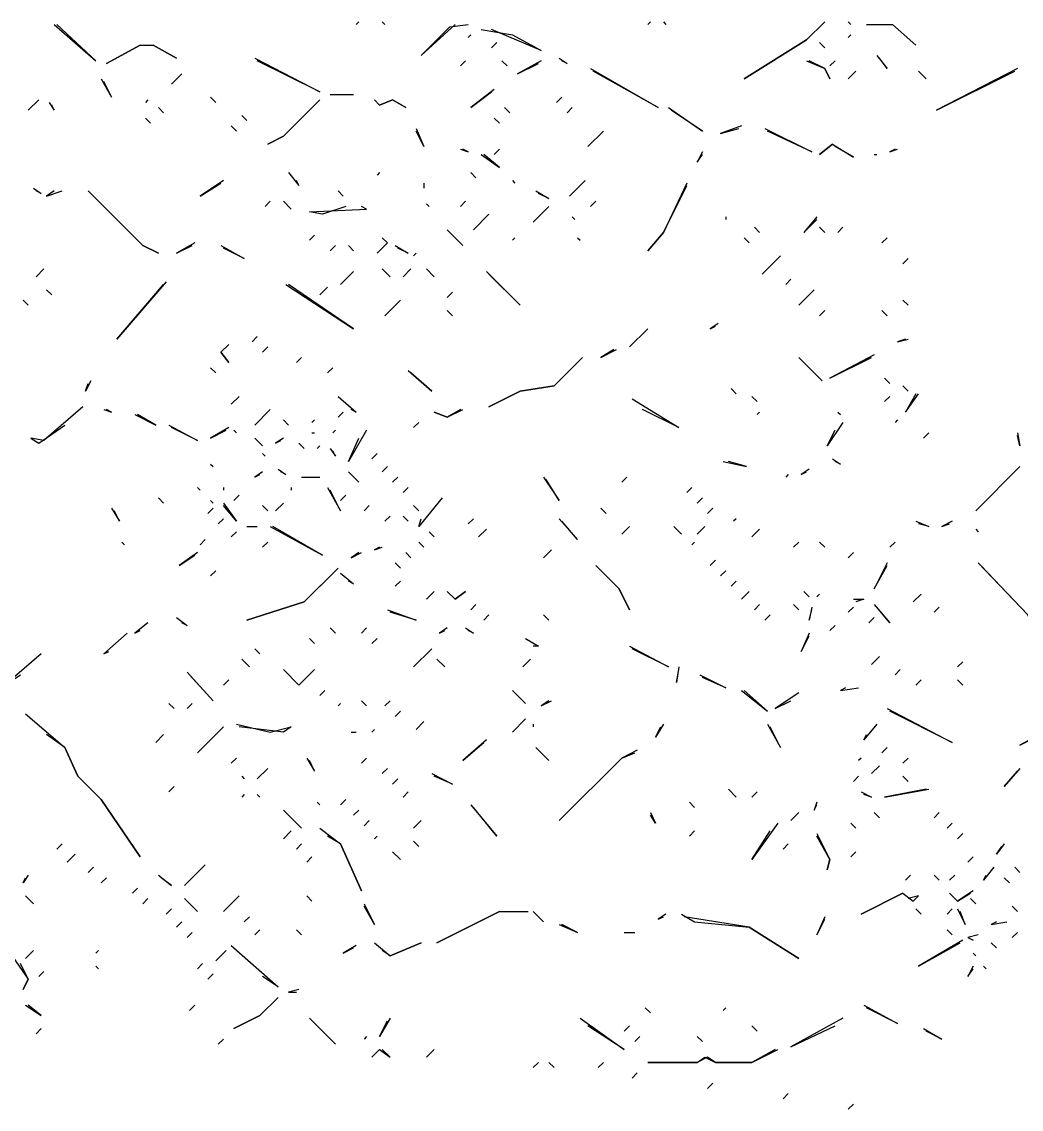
# Model space of a CAD drawing. Extents: x 1 to 2775, y -31 to 2075.
# Drawn here: x 827.6 to 891.6, y 2005.2 to 2074.8 of the extents above; entities that cross this region are included whole.
import ezdxf

# ---------------------------------------------------------------- set-up
doc = ezdxf.new("R2010")
doc.units = 0
doc.layers.add('LINEWORK', color=4, linetype='CONTINUOUS')

msp = doc.modelspace()

# ---------------------------------------------------------------- linework, layer by layer
at = {"layer": 'LINEWORK'}
for points in [[(849.1667, 2074.8333), (849, 2074.6667)], [(850.6667, 2074.8333), (850.8333, 2074.6667)], [(867.8333, 2074.8333), (867.6667, 2074.6667)], [(868.6667, 2074.8333), (868.8333, 2074.6667)], [(879, 2074.8333), (877.8333, 2073.6667), (873.8333, 2071.1667), (877.8333, 2073.6667)], [(880.5, 2074.8333), (880.6667, 2074.6667)], [(829.6667, 2074.6667), (832.3333, 2072.3333), (829.8333, 2074.6667)], [(855.3333, 2074.6667), (853.1667, 2072.6667), (855, 2074.5), (856.1667, 2074.6667)], [(856.3333, 2074), (856.1667, 2073.8333)], [(857, 2074.3333), (859, 2074), (860.8333, 2073), (857.6667, 2074.3333)], [(880.6667, 2074), (880.5, 2073.8333)], [(881.6667, 2074.6667), (883.3333, 2074.6667), (884.8333, 2073.3333), (883.3333, 2074.6667)], [(835.1667, 2073.3333), (833, 2072.1667), (835.1667, 2073.3333), (836, 2073.3333), (837.5, 2072.5), (836, 2073.3333)], [(858, 2073.5), (857.6667, 2073.1667)], [(878.6667, 2073.5), (879, 2073.1667)], [(882.3333, 2072.6667), (883, 2071.8333), (882.5, 2072.5)], [(842.5, 2072.5), (846.6667, 2070.3333), (842.6667, 2072.3333)], [(856, 2072.3333), (855.6667, 2072)], [(858.3333, 2072.3333), (858.6667, 2072)], [(860.8333, 2072.3333), (859.3333, 2071.5), (860.6667, 2072.1667)], [(862, 2072.5), (862.5, 2072.1667), (862.1667, 2072.3333)], [(877.8333, 2072.3333), (879, 2071.8333), (879.3333, 2071.1667), (879, 2071.8333), (878, 2072.3333)], [(879.6667, 2072.3333), (879.3333, 2072)], [(837.8333, 2071.5), (837.1667, 2070.8333)], [(864, 2071.8333), (868.3333, 2069.3333), (864.1667, 2071.6667)], [(881, 2071.6667), (880.5, 2071.1667)], [(885, 2071.6667), (885.5, 2071.1667)], [(891.3333, 2071.8333), (886.1667, 2069.1667), (891.1667, 2071.6667)], [(832.6667, 2071.1667), (833.3333, 2070), (832.8333, 2071)], [(857.8333, 2070.5), (856.3333, 2069.3333), (857.6667, 2070.3333)], [(828.6667, 2069.8333), (828, 2069.1667)], [(835.6667, 2069.8333), (835.5, 2069.6667)], [(839.6667, 2070), (840, 2069.6667)], [(846.6667, 2069.8333), (844.3333, 2067.5), (843.3333, 2067), (844.3333, 2067.5)], [(847.3333, 2070.1667), (848.8333, 2070.1667)], [(850.1667, 2069.8333), (850.5, 2069.5), (851.3333, 2069.8333), (852.1667, 2069.3333), (851.3333, 2069.8333), (850.5, 2069.5)], [(862.1667, 2070), (861.8333, 2069.6667)], [(829.3333, 2069.6667), (829.6667, 2069.1667), (829.5, 2069.5)], [(836.3333, 2069.3333), (836.6667, 2069)], [(858.5, 2069.3333), (858.8333, 2069)], [(862.8333, 2069.3333), (862.5, 2069)], [(869, 2069.3333), (871.1667, 2067.8333), (869.1667, 2069.1667)], [(835.5, 2068.6667), (835.8333, 2068.3333)], [(841.6667, 2068.8333), (842, 2068.5)], [(857.8333, 2068.6667), (858.1667, 2068.3333)], [(841, 2068.1667), (841.3333, 2067.8333)], [(852.8333, 2068), (853.3333, 2066.8333), (852.8333, 2067.8333)], [(864.8333, 2067.8333), (863.8333, 2066.8333)], [(873.6667, 2068.1667), (872.3333, 2067.6667), (873.5, 2068)], [(875.1667, 2068), (878.1667, 2066.5), (875.3333, 2067.8333)], [(855.6667, 2066.6667), (856.1667, 2066.5), (855.8333, 2066.6667)], [(857, 2066.3333), (858.1667, 2065.5), (857.1667, 2066.3333)], [(858.1667, 2066.6667), (857.8333, 2066.3333)], [(871.1667, 2066.5), (870.8333, 2065.8333), (871.1667, 2066.3333)], [(879.5, 2067), (878.6667, 2066.3333), (879.5, 2067), (880.8333, 2066.1667), (879.6667, 2066.8333)], [(882.1667, 2066.3333), (882.3333, 2066.3333)], [(883.5, 2066.6667), (883.1667, 2066.5), (883.6667, 2066.6667)], [(844.6667, 2065.1667), (845.3333, 2064.3333), (845.1667, 2064.6667)], [(850.5, 2065.1667), (850.3333, 2065)], [(856.3333, 2065.1667), (856.6667, 2064.8333)], [(840.5, 2064.6667), (839, 2063.6667), (840.3333, 2064.5)], [(853.3333, 2064.5), (853.3333, 2064.1667)], [(859, 2064.6667), (859.1667, 2064.5)], [(863.6667, 2064.6667), (862.6667, 2063.6667)], [(870.1667, 2064.5), (868.6667, 2061.3333), (867.6667, 2060.1667), (868.6667, 2061.3333), (870.1667, 2064.3333)], [(828.3333, 2064.1667), (828.8333, 2063.8333), (828.5, 2064)], [(829.6667, 2064), (829.1667, 2063.6667), (830.1667, 2064)], [(831.8333, 2064), (835.3333, 2060.5), (836.3333, 2060), (835.3333, 2060.5)], [(847.8333, 2064), (848.1667, 2063.6667)], [(860.5, 2064), (861.3333, 2063.5), (860.6667, 2063.8333)], [(843.5, 2063.3333), (843.1667, 2063)], [(844.3333, 2063.3333), (844.8333, 2062.8333)], [(848.3333, 2063), (846.8333, 2062.5), (846, 2062.6667), (849.6667, 2062.8333), (849.3333, 2063)], [(853.5, 2063.1667), (853.6667, 2063)], [(856, 2063.3333), (855.6667, 2063)], [(861.3333, 2063), (860.3333, 2062)], [(864.3333, 2063.3333), (864, 2063)], [(857.5, 2062.5), (856.5, 2061.5)], [(862.8333, 2062.3333), (863, 2062.1667)], [(872.6667, 2062.3333), (872.6667, 2062.1667)], [(878.5, 2062.3333), (877.6667, 2061.3333), (878.5, 2062.1667)], [(854.8333, 2061.5), (855.8333, 2060.5)], [(874.5, 2061.6667), (874.8333, 2061.3333)], [(878.6667, 2061.6667), (879, 2061.3333)], [(880.1667, 2061.6667), (879.8333, 2061.3333)], [(846.3333, 2061.1667), (846, 2060.8333)], [(850.6667, 2061), (851, 2060.6667), (850.3333, 2060), (851, 2060.6667)], [(859.1667, 2061), (859, 2060.8333)], [(863.1667, 2061), (863.3333, 2060.8333)], [(873.8333, 2061), (874.1667, 2060.6667)], [(883, 2061), (882.6667, 2060.6667)], [(838.6667, 2060.6667), (837.5, 2060), (838.5, 2060.5)], [(840.3333, 2060.5), (841.8333, 2059.6667), (840.5, 2060.3333)], [(847.6667, 2060.5), (847.3333, 2060.1667)], [(848.5, 2060.5), (848.8333, 2060.1667)], [(851.5, 2060.5), (852.3333, 2060), (851.6667, 2060.3333)], [(852.8333, 2060), (852.6667, 2059.8333)], [(876.1667, 2059.8333), (875, 2058.6667)], [(884.3333, 2059.6667), (884, 2059.3333)], [(829, 2059), (828.5, 2058.5)], [(848.8333, 2058.8333), (848, 2058)], [(850.6667, 2059), (851.1667, 2058.5)], [(852.5, 2059), (852, 2058.5)], [(853.5, 2059), (854, 2058.5)], [(857.3333, 2058.8333), (859.5, 2056.6667), (857.5, 2058.6667)], [(836.8333, 2058.1667), (833.6667, 2054.5), (836.6667, 2058)], [(844.5, 2058), (848.8333, 2055.1667), (844.6667, 2058)], [(876.8333, 2058.3333), (876.5, 2058)], [(829.1667, 2057.6667), (829.5, 2057.3333)], [(847.1667, 2057.8333), (846.6667, 2057.3333)], [(855.1667, 2057.5), (854.8333, 2057.1667)], [(878.3333, 2057.6667), (877.3333, 2056.6667)], [(827.6667, 2057), (828, 2056.6667)], [(851.8333, 2057), (850.8333, 2056)], [(884, 2057), (884.3333, 2056.6667)], [(854.8333, 2056.3333), (855.1667, 2056)], [(879, 2056.3333), (878.6667, 2056)], [(882.6667, 2056.3333), (883, 2056)], [(867.6667, 2055.1667), (866.5, 2054)], [(872.1667, 2055.5), (871.6667, 2055.1667), (872, 2055.3333)], [(842.6667, 2054.6667), (842.3333, 2054.3333)], [(884.1667, 2054.5), (883.6667, 2054.3333), (884.3333, 2054.5)], [(840.8333, 2054.1667), (840.3333, 2053.6667), (840.8333, 2053), (840.3333, 2053.6667)], [(843.3333, 2054), (843, 2053.6667)], [(865.5, 2053.8333), (864.6667, 2053.3333), (865.6667, 2053.8333)], [(845.5, 2053.3333), (845.1667, 2053)], [(863.5, 2053.3333), (861.6667, 2051.5), (859.5, 2051.1667), (857.5, 2050.1667), (859.5, 2051.1667), (861.6667, 2051.5)], [(877.3333, 2053.3333), (878.8333, 2051.8333)], [(882.1667, 2053.5), (879.3333, 2052), (882, 2053.3333)], [(839.6667, 2052.6667), (840, 2052.3333)], [(847.5, 2052.6667), (847.1667, 2052.3333)], [(852.3333, 2052.5), (853.8333, 2051.1667), (852.5, 2052.3333)], [(832, 2051.8333), (831.6667, 2051.1667), (831.8333, 2051.6667)], [(882.8333, 2052), (883.1667, 2051.6667)], [(873, 2051.3333), (873.3333, 2051)], [(884, 2051.5), (884.3333, 2051.1667)], [(884.8333, 2051), (884.1667, 2049.8333), (885, 2051)], [(841.5, 2050.8333), (841, 2050.3333)], [(847.8333, 2050.8333), (849, 2049.8333), (848.6667, 2050)], [(866.6667, 2050.6667), (869.6667, 2048.8333), (867.3333, 2050)], [(874.3333, 2050.8333), (874.6667, 2050.5)], [(883.1667, 2050.8333), (882.8333, 2050.5)], [(831.5, 2050.1667), (829, 2048), (828.1667, 2048.1667), (828.6667, 2047.8333), (830.3333, 2049)], [(832.8333, 2050), (833.3333, 2049.8333), (833, 2050)], [(834.8333, 2049.6667), (836.1667, 2049), (835, 2049.6667)], [(843.5, 2050), (842.5, 2049)], [(848.1667, 2049.8333), (847.8333, 2049.5)], [(855.6667, 2050), (854.8333, 2049.5), (854, 2049.8333), (854.8333, 2049.5), (855.8333, 2050)], [(874.8333, 2049.8333), (874.6667, 2049.6667)], [(879.8333, 2049.8333), (880, 2049.6667)], [(837, 2049), (838.8333, 2048), (837.1667, 2048.8333)], [(844.3333, 2049.3333), (844.6667, 2049)], [(846.3333, 2049.3333), (846.1667, 2049.1667)], [(853, 2049.1667), (852.6667, 2048.8333)], [(880.1667, 2049.1667), (879.1667, 2047.6667), (879.6667, 2048.6667)], [(883.6667, 2049.3333), (883.5, 2049.1667)], [(840.8333, 2048.8333), (839.6667, 2048.1667), (840.6667, 2048.6667)], [(841.1667, 2048.6667), (841.3333, 2048.5)], [(846.1667, 2048.5), (846.3333, 2048.5)], [(847.6667, 2048.6667), (847.5, 2048.5)], [(849.6667, 2048.6667), (848.5, 2046.6667), (849.1667, 2048.1667)], [(885.6667, 2048.5), (885.3333, 2048.1667)], [(891.3333, 2048.5), (891.5, 2047.6667), (891.3333, 2048.3333)], [(842.5, 2048.1667), (843, 2047.6667)], [(844.3333, 2048.1667), (843.8333, 2047.8333), (844.1667, 2048)], [(845.3333, 2047.8333), (845.6667, 2047.5)], [(846.6667, 2047.6667), (846.5, 2047.5)], [(843, 2047.1667), (843.1667, 2047)], [(847.3333, 2047.5), (847.6667, 2047), (847.5, 2047.3333)], [(850.3333, 2047.1667), (850, 2046.8333)], [(879.5, 2046.8333), (880, 2046.5), (879.6667, 2046.6667)], [(839.6667, 2046.5), (839.8333, 2046.3333)], [(844, 2046.1667), (844.5, 2045.8333), (844.1667, 2046)], [(851, 2046.3333), (850.6667, 2046)], [(872.5, 2046.6667), (874, 2046.3333), (872.8333, 2046.6667)], [(878, 2046.1667), (877.5, 2045.8333), (877.8333, 2046)], [(891.5, 2046.3333), (888.6667, 2043.5)], [(843, 2046), (842.5, 2045.6667), (842.8333, 2045.8333)], [(845.5, 2045.6667), (846.6667, 2045.6667)], [(848.5, 2046), (849.1667, 2045.3333)], [(851.6667, 2045.6667), (851.3333, 2045.3333)], [(861, 2045.6667), (862, 2044.1667), (861.1667, 2045.5)], [(866.3333, 2045.6667), (866, 2045.3333)], [(876.6667, 2045.8333), (876.5, 2045.6667)], [(838.8333, 2045), (839, 2044.8333)], [(840.5, 2045), (840.5, 2044.8333)], [(844.8333, 2045), (844.8333, 2044.8333)], [(847.1667, 2045), (848, 2043.5), (847.3333, 2044.8333)], [(852.3333, 2045), (852, 2044.6667)], [(870.5, 2045), (870.1667, 2044.6667)], [(836.3333, 2044.3333), (836.6667, 2044)], [(839.6667, 2044.1667), (839.8333, 2044)], [(841.5, 2044.5), (841.1667, 2044.1667)], [(848.3333, 2044.5), (848, 2044.1667)], [(854.5, 2044.3333), (853, 2042.5), (853.1667, 2043)], [(871.1667, 2044.3333), (870.8333, 2044)], [(833.3333, 2043.6667), (833.8333, 2042.8333), (833.5, 2043.5)], [(839.8333, 2043.6667), (839.5, 2043.3333)], [(840.5, 2044), (841.3333, 2042.8333), (840.5, 2043.8333)], [(843, 2043.8333), (843.3333, 2043.5)], [(844.3333, 2044), (843.8333, 2043.5)], [(849.8333, 2043.8333), (849.5, 2043.5)], [(852.6667, 2043.8333), (853, 2043.5)], [(864.6667, 2043.6667), (865, 2043.3333)], [(871.8333, 2043.6667), (871.5, 2043.3333)], [(840.5, 2043), (840.1667, 2042.6667)], [(851.1667, 2043.1667), (850.8333, 2042.8333)], [(852, 2043.1667), (852.3333, 2042.8333)], [(856.5, 2043), (856.1667, 2042.6667)], [(862, 2043), (863.1667, 2041.6667), (862.1667, 2042.8333)], [(873.3333, 2043), (873.1667, 2042.8333)], [(884.8333, 2042.8333), (885.6667, 2042.5), (885, 2042.6667)], [(887.1667, 2042.8333), (886.5, 2042.5), (887, 2042.6667)], [(841.3333, 2042.1667), (841, 2041.8333)], [(842, 2042.5), (842.6667, 2042.5)], [(843.5, 2042.5), (846.8333, 2040.6667), (843.6667, 2042.5)], [(853.6667, 2042.1667), (854, 2041.8333)], [(857.3333, 2042.3333), (856.8333, 2041.8333)], [(866.5, 2042.5), (866, 2042)], [(869.3333, 2042.5), (869.8333, 2042)], [(871.3333, 2042.5), (870.8333, 2042)], [(874.8333, 2042.3333), (874.3333, 2041.8333)], [(888.6667, 2042.3333), (888.8333, 2042.1667)], [(834, 2041.5), (834.1667, 2041.3333)], [(839.3333, 2041.6667), (839, 2041.3333)], [(843.3333, 2041.5), (843, 2041.1667)], [(853, 2041.5), (853.3333, 2041.1667)], [(870.6667, 2041.5), (870.5, 2041.3333)], [(877.3333, 2041.5), (877, 2041.1667)], [(878.6667, 2041.5), (879, 2041.1667)], [(883.5, 2041.5), (883.1667, 2041.1667)], [(838.8333, 2040.8333), (837.6667, 2040), (838.6667, 2040.6667)], [(849.1667, 2040.8333), (848.6667, 2040.5), (849.3333, 2040.8333)], [(850.5, 2041.1667), (850.1667, 2041), (850.6667, 2041.1667)], [(852.1667, 2040.8333), (852.5, 2040.5)], [(861.5, 2041), (861, 2040.5)], [(880.8333, 2040.8333), (880.5, 2040.5)], [(851.5, 2040.1667), (851.8333, 2039.8333)], [(864.3333, 2040), (865.8333, 2038.5), (866.5, 2037.1667), (865.8333, 2038.5)], [(872, 2040.3333), (871.6667, 2040)], [(883, 2040.1667), (882.1667, 2038.5), (883, 2040)], [(888.8333, 2040.1667), (892, 2036.8333), (892.5, 2035.8333), (892, 2036.8333), (889, 2040)], [(840, 2039.6667), (839.6667, 2039.3333)], [(847.8333, 2039.8333), (845.6667, 2037.6667), (842, 2036.5), (845.6667, 2037.6667), (847.6667, 2039.6667)], [(848, 2039.5), (848.8333, 2038.8333), (848.5, 2039)], [(872.6667, 2039.6667), (872.3333, 2039.3333)], [(851.8333, 2039), (851.5, 2038.6667)], [(873.3333, 2039), (873, 2038.6667)], [(854, 2038.3333), (853.5, 2037.8333)], [(854.8333, 2038.3333), (855.3333, 2037.8333), (856, 2038.3333), (855.3333, 2037.8333)], [(874.1667, 2038.3333), (873.6667, 2037.8333)], [(877.6667, 2038.3333), (878, 2038)], [(878.6667, 2038.1667), (878.5, 2038)], [(880.8333, 2037.8333), (881.5, 2037.8333), (881, 2037.6667)], [(885.1667, 2038.1667), (884.6667, 2037.6667)], [(851, 2037.1667), (852.8333, 2036.5), (851.1667, 2037)], [(856.6667, 2037.5), (856.3333, 2037.1667)], [(874.8333, 2037.5), (874.5, 2037.1667)], [(877, 2037.5), (877.3333, 2037.1667)], [(878.1667, 2037.3333), (878, 2036.5), (878.1667, 2037.1667)], [(880.8333, 2037.3333), (880.5, 2037)], [(882.1667, 2037.5), (883.1667, 2036.3333), (882.3333, 2037.3333)], [(886.3333, 2037.3333), (886, 2037)], [(837.5, 2036.6667), (838.1667, 2036.1667), (837.8333, 2036.3333)], [(857.5, 2036.8333), (857.1667, 2036.5)], [(861, 2036.8333), (861.3333, 2036.5)], [(875.5, 2036.8333), (875.1667, 2036.5)], [(882.1667, 2036.6667), (881.8333, 2036.3333)], [(834.3333, 2035.6667), (832.8333, 2034.3333), (833.1667, 2034.5)], [(835.6667, 2036.3333), (834.8333, 2035.6667), (835.1667, 2035.8333)], [(847.3333, 2036), (847.6667, 2035.6667)], [(849.6667, 2036), (849.3333, 2035.6667)], [(854.8333, 2036), (854.3333, 2035.6667), (854.6667, 2035.8333)], [(856, 2036), (856.5, 2035.6667), (856.1667, 2035.8333)], [(878, 2035.6667), (877.5, 2034.5), (878, 2035.5)], [(879.6667, 2036.1667), (879.3333, 2035.8333)], [(846, 2035.3333), (846.3333, 2035)], [(850.3333, 2035.3333), (850, 2035)], [(859.8333, 2035.3333), (860.6667, 2034.8333), (860.3333, 2034.8333)], [(828.8333, 2034.3333), (826.5, 2032.3333), (827.5, 2033)], [(842.5, 2034.6667), (842.8333, 2034.3333)], [(853.8333, 2034.6667), (852.6667, 2033.5)], [(866.5, 2034.8333), (869, 2033.5), (866.6667, 2034.6667)], [(841.6667, 2034), (842.1667, 2033.5)], [(854.1667, 2034), (854.6667, 2033.5)], [(860.1667, 2034), (859.6667, 2033.5)], [(882.5, 2034.1667), (882, 2033.6667)], [(887.8333, 2033.8333), (887.5, 2033.5)], [(838.1667, 2033.1667), (839.8333, 2031.3333), (838.3333, 2033)], [(844.3333, 2033.3333), (845.3333, 2032.3333), (846.3333, 2033.3333), (845.3333, 2032.3333)], [(869.6667, 2033.5), (869.5, 2032.5), (869.6667, 2033.3333)], [(871, 2033), (872.6667, 2032.1667), (871.1667, 2032.8333)], [(883.8333, 2033.3333), (883.5, 2033)], [(840.8333, 2032.6667), (840.5, 2032.3333)], [(885.1667, 2032.6667), (884.8333, 2032.3333)], [(887.5, 2032.6667), (887.8333, 2032.3333)], [(847, 2032), (846.6667, 2031.6667)], [(859, 2032), (859.8333, 2031.1667)], [(873.6667, 2032), (875.3333, 2030.6667), (873.8333, 2032)], [(877.3333, 2031.8333), (875.8333, 2030.8333), (876.8333, 2031.3333)], [(880.3333, 2032.1667), (880, 2032), (881.1667, 2032.1667)], [(837, 2031.1667), (837.3333, 2030.8333)], [(838.5, 2031.1667), (838.1667, 2030.8333)], [(848, 2031.1667), (847.8333, 2031)], [(849.3333, 2031.3333), (849.6667, 2031)], [(851.1667, 2031.3333), (850.8333, 2031)], [(861.3333, 2031.3333), (860.8333, 2031), (861.5, 2031.3333)], [(883, 2030.8333), (887.1667, 2028.6667), (883.1667, 2030.6667)], [(827.8333, 2030.5), (830.3333, 2028.3333), (831.1667, 2026.5), (832.6667, 2025), (835.1667, 2021.3333), (832.6667, 2025), (831.1667, 2026.5), (830.3333, 2028.3333), (829.1667, 2029.1667)], [(851.8333, 2030.6667), (851.5, 2030.3333)], [(859.8333, 2030.1667), (859, 2029.3333)], [(840.5, 2029.6667), (838.8333, 2028)], [(841.3333, 2029.8333), (843.5, 2029.3333), (844.8333, 2029.6667), (844.3333, 2029.3333), (841.5, 2029.6667)], [(850.1667, 2029.5), (850, 2029.3333)], [(853.3333, 2030), (852.8333, 2029.5)], [(860.3333, 2029.8333), (860.3333, 2029.6667)], [(868.6667, 2029.8333), (868.1667, 2029), (868.5, 2029.6667)], [(875.3333, 2029.8333), (876.1667, 2028.3333), (875.5, 2029.6667)], [(882.3333, 2029.8333), (881.5, 2028.8333), (881.6667, 2029.1667)], [(894, 2029.8333), (891.5, 2028.5), (893.8333, 2029.6667)], [(836.6667, 2029.1667), (836.1667, 2028.6667)], [(848.6667, 2029.3333), (849, 2029.3333)], [(857.3333, 2028.8333), (855.8333, 2027.5), (857.1667, 2028.6667)], [(860.5, 2028.3333), (861.3333, 2027.5)], [(867, 2028.1667), (866, 2027.6667), (862, 2023.6667), (866, 2027.6667), (866.8333, 2028)], [(883, 2028.3333), (882.6667, 2028)], [(841.3333, 2027.6667), (841, 2027.3333)], [(845.8333, 2027.6667), (846.3333, 2026.8333), (846, 2027.5)], [(849.6667, 2027.6667), (849.3333, 2027.3333)], [(881.3333, 2027.6667), (881.1667, 2027.5)], [(884.3333, 2027.6667), (884, 2027.3333)], [(843.3333, 2027), (842.6667, 2026.3333)], [(851, 2027), (850.6667, 2026.6667)], [(853.8333, 2026.6667), (855.1667, 2026), (854, 2026.5)], [(882.5, 2027.1667), (882, 2026.6667)], [(891.5, 2027), (890.5, 2025.8333), (891.3333, 2026.8333)], [(841.6667, 2026.5), (841.8333, 2026.3333)], [(851.6667, 2026.3333), (851.3333, 2026)], [(881.1667, 2026.5), (880.8333, 2026.1667)], [(884, 2026.5), (884.3333, 2026.1667)], [(837.3333, 2025.8333), (837, 2025.5)], [(841.8333, 2025.3333), (841.6667, 2025.1667)], [(842.6667, 2025.3333), (842.8333, 2025.1667)], [(852.3333, 2025.5), (852, 2025.1667)], [(872.8333, 2025.6667), (873.3333, 2025.1667)], [(874.6667, 2025.5), (874.3333, 2025.1667)], [(881.3333, 2025.5), (882, 2025.1667), (881.5, 2025.3333)], [(885.5, 2025.6667), (882.8333, 2025.1667), (885.6667, 2025.6667)], [(846.5, 2024.8333), (846.6667, 2024.6667)], [(848.3333, 2025), (848, 2024.6667)], [(856.3333, 2024.6667), (858, 2022.6667), (856.5, 2024.5)], [(870.3333, 2024.8333), (870.6667, 2024.5)], [(878.5, 2024.8333), (878.3333, 2024.3333), (878.5, 2024.6667)], [(844.3333, 2024.3333), (845.5, 2023.1667)], [(849.1667, 2024.3333), (848.8333, 2024)], [(867.8333, 2024.1667), (868.1667, 2023.5), (867.8333, 2024)], [(877.3333, 2024.1667), (876.8333, 2023.6667)], [(882.1667, 2024.1667), (882.5, 2023.8333)], [(886.3333, 2024.1667), (886, 2023.8333)], [(846.6667, 2023.1667), (848, 2022.1667), (849.3333, 2019.1667), (848, 2022.1667), (847.1667, 2022.6667)], [(849.8333, 2023.6667), (849.5, 2023.3333)], [(853.1667, 2023.6667), (852.6667, 2023.1667)], [(876, 2023.5), (874.3333, 2021.1667), (875.5, 2023)], [(880.6667, 2023.5), (881, 2023.1667)], [(887.1667, 2023.5), (886.8333, 2023.1667)], [(844.8333, 2023), (844.3333, 2022.5)], [(850.3333, 2022.6667), (850.1667, 2022.5)], [(870.6667, 2023), (870.3333, 2022.6667)], [(878.5, 2022.8333), (879.3333, 2021.1667), (879.1667, 2020.5), (879.3333, 2021.1667), (878.5, 2022.6667)], [(887.8333, 2022.8333), (887.5, 2022.5)], [(830.1667, 2022.1667), (829.8333, 2021.8333)], [(845.5, 2022.1667), (845.1667, 2021.8333)], [(852.6667, 2022.3333), (853, 2022)], [(876.6667, 2022.1667), (876.3333, 2021.8333)], [(890.5, 2022.1667), (890, 2021.5), (890.3333, 2022)], [(831, 2021.5), (830.5, 2021)], [(846.1667, 2021.3333), (845.8333, 2021)], [(851.3333, 2021.6667), (851.8333, 2021.1667)], [(881, 2021.6667), (880.6667, 2021.3333)], [(888.5, 2021.3333), (888.1667, 2021)], [(832.1667, 2020.6667), (831.8333, 2020.3333)], [(839.3333, 2020.8333), (838, 2019.5)], [(889.8333, 2020.6667), (889.1667, 2019.8333), (889.3333, 2020.1667)], [(891.1667, 2020.6667), (891.5, 2020.3333)], [(828, 2020.1667), (827.6667, 2019.6667), (827.8333, 2020)], [(833, 2020), (832.6667, 2019.6667)], [(836.3333, 2020.1667), (837.1667, 2019.5), (836.5, 2020)], [(884.5, 2020.1667), (884.1667, 2019.8333)], [(886, 2020.1667), (886.3333, 2019.8333)], [(887.3333, 2020.1667), (887, 2019.8333)], [(890.5, 2020), (890.8333, 2019.6667)], [(835, 2019.3333), (834.6667, 2019)], [(884, 2019), (881.3333, 2017.6667), (884, 2019), (884.6667, 2018.5), (885, 2018.8333), (884.3333, 2018.6667)], [(888.5, 2019.1667), (887.5, 2018.5), (887, 2019), (887.5, 2018.5), (888.3333, 2019)], [(827.8333, 2018.8333), (828.3333, 2018.3333)], [(835.6667, 2018.6667), (835.3333, 2018.3333)], [(838, 2018.6667), (838.8333, 2017.8333)], [(841.5, 2018.8333), (840.5, 2017.8333)], [(845.8333, 2018.8333), (846.1667, 2018.5)], [(849.5, 2018.3333), (850.1667, 2017), (849.5, 2018.1667)], [(888.3333, 2018.6667), (888.6667, 2018.3333)], [(837.1667, 2018), (836.8333, 2017.6667)], [(858.1667, 2017.8333), (854.1667, 2015.8333), (858.1667, 2017.8333), (860, 2017.8333)], [(860.3333, 2017.8333), (861, 2017.1667)], [(868.8333, 2017.6667), (868.3333, 2017.3333), (868.6667, 2017.5)], [(869.8333, 2017.6667), (870.6667, 2017.1667), (874.1667, 2016.8333), (877.3333, 2014.8333), (874.1667, 2016.8333), (870, 2017.5)], [(884.8333, 2018), (885.1667, 2017.6667)], [(887.1667, 2018), (886.8333, 2017.6667)], [(887.5, 2018), (888, 2017), (887.6667, 2017.8333)], [(891, 2018.1667), (891.3333, 2017.8333)], [(837.8333, 2017.1667), (837.5, 2016.8333)], [(842.1667, 2017.5), (841.8333, 2017.1667)], [(862, 2017), (863.1667, 2016.5), (862.1667, 2017)], [(879, 2017.5), (878.5, 2016.3333), (879, 2017.3333)], [(890, 2017.1667), (889.6667, 2017), (890.6667, 2017.1667)], [(838.5, 2016.5), (838.1667, 2016.1667)], [(842.8333, 2016.6667), (842.5, 2016.3333)], [(845.1667, 2016.6667), (845.5, 2016.3333)], [(866.1667, 2016.5), (866.8333, 2016.5)], [(886.8333, 2016.6667), (887.1667, 2016.3333)], [(888.8333, 2016.3333), (888.1667, 2016.1667), (888.5, 2016)], [(891.3333, 2016.5), (891, 2016.1667)], [(841, 2015.6667), (844, 2013), (843, 2013.6667)], [(849, 2015.6667), (848.1667, 2015.1667), (848.8333, 2015.5)], [(850.1667, 2015.8333), (851.1667, 2015), (853.1667, 2015.8333), (851.1667, 2015), (850.6667, 2015.3333)], [(887.8333, 2016), (885, 2014.3333), (887.6667, 2015.8333)], [(889.6667, 2015.8333), (890, 2015.5)], [(826.8333, 2015.1667), (828, 2013.5), (827.6667, 2012.8333), (828, 2013.5), (827.5, 2014.5)], [(828.3333, 2015.3333), (827.8333, 2014.8333)], [(832.5, 2015.3333), (832.3333, 2015.1667)], [(840.6667, 2015.3333), (840, 2014.6667)], [(888.5, 2015.1667), (888.6667, 2015)], [(832.3333, 2014.3333), (832.5, 2014.1667)], [(839.1667, 2014.5), (838.8333, 2014.1667)], [(888.5, 2014.3333), (888.1667, 2013.6667), (888.5, 2014.1667)], [(889.1667, 2014.3333), (889.3333, 2014.1667)], [(829, 2014), (828.6667, 2013.6667)], [(839.8333, 2013.8333), (839.5, 2013.5)], [(845.3333, 2012.8333), (844.6667, 2012.6667), (845.1667, 2012.6667)], [(844, 2012.3333), (842.8333, 2011.1667), (841.1667, 2010.3333), (842.8333, 2011.1667)], [(827.8333, 2011.8333), (828.8333, 2011.1667), (828, 2011.8333)], [(838.6667, 2011.8333), (838.3333, 2011.5)], [(867.5, 2011.6667), (867.8333, 2011.3333)], [(872.6667, 2011.6667), (872.5, 2011.5)], [(881.5, 2011.8333), (883.6667, 2010.6667), (881.6667, 2011.6667)], [(846, 2011), (847.6667, 2009.3333)], [(851.1667, 2011), (850.5, 2009.8333), (851, 2010.8333)], [(863.3333, 2011), (866.1667, 2009), (863.8333, 2010.5)], [(880.1667, 2011), (876.8333, 2009.1667), (879.6667, 2010.5)], [(828.8333, 2010.3333), (828.5, 2010)], [(866.5, 2010.5), (866.1667, 2010.1667)], [(874.3333, 2010.5), (874.6667, 2010.1667)], [(885.3333, 2010.3333), (886.5, 2009.6667), (885.5, 2010.1667)], [(840.5, 2009.6667), (840.1667, 2009.3333)], [(849.6667, 2009.8333), (849.5, 2009.6667)], [(867.1667, 2009.8333), (866.8333, 2009.5)], [(870.8333, 2009.8333), (871.1667, 2009.5)], [(850.5, 2009), (850, 2008.5), (850.5, 2009), (851.1667, 2008.5), (850.6667, 2009)], [(854, 2009), (853.5, 2008.5)], [(875.8333, 2009), (874.3333, 2008.1667), (872, 2008.1667), (871.5, 2008.5), (870.8333, 2008.1667), (867.6667, 2008.1667), (870.8333, 2008.1667), (871.3333, 2008.5), (872, 2008.1667), (874.3333, 2008.1667), (876, 2009)], [(860.6667, 2008.1667), (860.3333, 2007.8333)], [(861.3333, 2008.1667), (861.6667, 2007.8333)], [(864.8333, 2008.1667), (864.5, 2007.8333)], [(867, 2007.5), (866.6667, 2007.1667)], [(871.8333, 2006.8333), (871.5, 2006.5)], [(876.6667, 2006.1667), (876.3333, 2005.8333)], [(880.8333, 2005.5), (880.5, 2005.1667)]]:
    msp.add_lwpolyline(points, dxfattribs=at)

doc.saveas('drawing.dxf')
